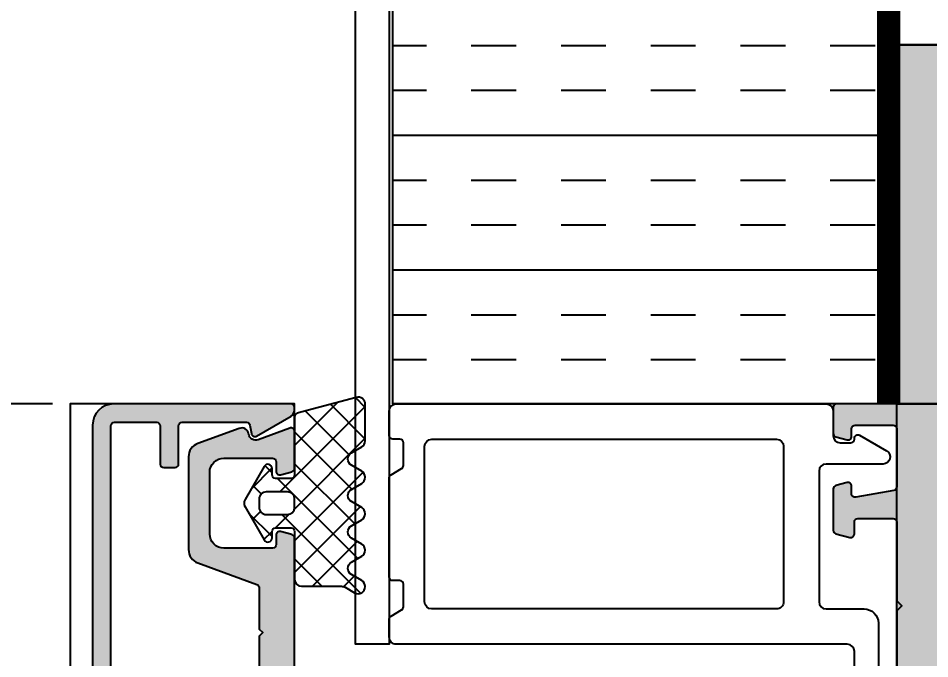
# Model space of a CAD drawing. Header units: millimetres. Extents: x -17234 to -8874, y -2869 to 1211.
# Drawn here: x -14493.3 to -14428.9, y -593.7 to -548.4 of the extents above; entities that cross this region are included whole.
import ezdxf

# ---------------------------------------------------------------- set-up
doc = ezdxf.new("R2010")
doc.units = ezdxf.units.MM
doc.linetypes.add('ACAD_ISO07W100', pattern=[3, 0, -3])
doc.linetypes.add('DASHED', pattern=[19.049999999999997, 12.7, -6.35])
doc.layers.get('Defpoints').update_dxf_attribs({"linetype": 'ACAD_ISO07W100', "true_color": 0x105689})
for name, color, linetype in [('Dim', 5, 'Continuous'), ('Gasket EPDM', 32, 'Continuous'), ('Gasket Silicone', 20, 'Continuous'), ('Insulation', 9, 'Continuous'), ('Profile', 1, 'Continuous'), ('Profile View', 9, 'Continuous'), ('PVC Spacer', 3, 'Continuous')]:
    doc.layers.add(name, color=color, linetype=linetype)
doc.styles.add('TXT', font='techb___.ttf')
doc.dimstyles.new('ISO-25$0', dxfattribs={"dimtxt": 2.5, "dimasz": 2.5, "dimexe": 1.25, "dimexo": 0.625, "dimtad": 1, "dimtxsty": 'TXT', "dimcen": 2.5, "dimclrd": 5, "dimclre": 5, "dimclrt": 2, "dimadec": 0, "dimazin": 0, "dimtfac": 1, "dimtmove": 0, "dimatfit": 3, "dimfxl": 1, "dimarcsym": 0})

# ---------------------------------------------------------------- blocks, each defined once
blk = doc.blocks.new('*D25')
at = {"layer": 'Defpoints', "color": 0, "transparency": 16777216}
for p in [(-14518.89196135778, -474.085684122311), (-14516.39196135778, -474.085684122311), (-14489.66805710147, -575.6856841223114)]:
    blk.add_point(p, dxfattribs=at)
at = {"layer": 'Dim', "color": 5, "lineweight": -2, "transparency": 16777216}
for p, q in [((-14517.64196135778, -474.085684122311), (-14513.89196135778, -474.085684122311)), ((-14516.39196135778, -570.6856841223114), (-14516.39196135778, -479.085684122311)), ((-14490.91805710147, -575.6856841223114), (-14518.89196135778, -575.6856841223114))]:
    blk.add_line(p, q, dxfattribs=at)
at = {"layer": 'Dim', "color": 5, "transparency": 16777216}
for points in [[(-14517.22529469112, -479.085684122311), (-14515.55862802445, -479.085684122311), (-14516.39196135778, -474.085684122311)], [(-14517.22529469112, -570.6856841223114), (-14515.55862802445, -570.6856841223114), (-14516.39196135778, -575.6856841223114)]]:
    blk.add_solid(points, dxfattribs=at)
at = {"layer": 'Dim', "color": 2, "transparency": 16777216, "char_height": 5, "attachment_point": 5, "rotation": 90, "style": 'TXT'}
for s, insert in [('101,6', (-14520.58055784901, -524.8856841223135)), ('[4"]', (-14511.64415434024, -524.8856841223135))]:
    blk.add_mtext(s, dxfattribs=dict(at, insert=insert))
blk = doc.blocks.new('EGG - 01')
at = {"layer": 'Gasket EPDM', "ltscale": 0.5}
h = blk.add_hatch(dxfattribs=at)
h.set_pattern_fill('ANSI37', color=5, scale=0.5, style=0)
h.set_pattern_definition([(45, (16931.76398021643, 552.2421061978254), (-1.122532015133644, 1.122532015133644), []), (135, (16931.76398021643, 552.2421061978254), (-1.122532015133644, -1.122532015133644), [])])
edge = h.paths.add_edge_path()
edge.add_arc((7.003679740504693, -0.746193317245968), 0.4999999999998441, 299.9999999999973, 420.0000000000027)
edge.add_line((7.253679740504595, -0.3131806153538719), (6.521628932947351, 0.1094691154501106))
edge.add_arc((6.77162893294786, 0.5424818173420363), 0.5000000000000001, 120.0000000000673, 239.9999999999327, ccw=False)
edge.add_line((6.521628932947351, 0.9754945192339619), (7.253679740504595, 1.398144250037944))
edge.add_arc((7.00367974050448, 1.831156951930097), 0.4999999999999998, 300.0000000000152, 419.9999999999848)
edge.add_line((7.253679740504595, 2.26416965382225), (6.521628932947351, 2.686819384626006))
edge.add_arc((6.77162893294786, 3.119832086517931), 0.5000000000000001, 120.0000000000673, 239.9999999999327, ccw=False)
edge.add_line((6.521628932947351, 3.552844788409857), (7.25367974051187, 3.975494519217818))
edge.add_arc((7.00367974051187, 4.408507221110038), 0.5000000000000002, 299.9999999999999, 359.9999999999793)
edge.add_line((7.50367974051187, 4.408507221109858), (7.50367974051187, 7.001122055274095))
edge.add_arc((7.003679740510961, 7.001122055273398), 0.5000000000009095, 7.989553359821821e-11, 105.0000000000745)
edge.add_line((6.874270217958838, 7.484084968418642), (2.688974979217164, 6.362638489112896))
edge.add_arc((2.753679740493602, 6.121157032540927), 0.249999999999921, 105.0000000001964, 180.0000000002782)
edge.add_line((2.503679740493681, 6.121157032539713), (2.503679740493681, 1.999999999999318))
edge.add_arc((2.253679740491407, 2.000000000000682), 0.2500000000022737, 269.99999999968736, 359.99999999968736, ccw=False)
edge.add_line((2.253679740490043, 1.749999999998408), (1.167927419020998, 1.749999999998408))
edge.add_arc((1.167927419020998, 1.999999999998408), 0.25, 180, 270, ccw=False)
edge.add_line((0.9179274190209981, 1.999999999998408), (0.9179274190209981, 2.449999999998681))
edge.add_arc((0.6179274190208797, 2.449999999998458), 0.3000000000001184, 4.257702533584149e-11, 149.9999999999438)
edge.add_line((0.3581197978855926, 2.599999999998772), (-0.9986533347109798, 0.2499999999984084))
edge.add_arc((-0.5656406328201353, -6.821210263296962e-13), 0.4999999999983546, 150.0000000000115, 209.9999999999885)
edge.add_line((-0.9986533347109798, -0.2499999999997726), (0.3581197978855926, -2.600000000001955))
edge.add_arc((0.6179274190208797, -2.450000000001642), 0.3000000000001184, 210.0000000000561, 359.9999999999574)
edge.add_line((0.9179274190209981, -2.450000000001864), (0.9179274190209981, -2.000000000001592))
edge.add_arc((1.167927419020998, -2.000000000001592), 0.25, 90, 180, ccw=False)
edge.add_line((1.167927419020998, -1.750000000001592), (2.253679740490043, -1.750000000001592))
edge.add_arc((2.253679740491748, -2.000000000003524), 0.2500000000019327, 3.3867308957269415e-10, 90.00000000039091, ccw=False)
edge.add_line((2.503679740493681, -2.000000000002046), (2.503679740493681, -5.37645785702091))
edge.add_arc((3.003679740493681, -5.37645785702091), 0.5, 180, 270)
edge.add_line((3.003679740493681, -5.87645785702091), (5.827380753220496, -5.87645785702091))
edge.add_arc((5.827380753220381, -6.37645785702091), 0.5, 59.99999999998482, 89.99999999998693, ccw=False)
edge.add_line((6.077380753220496, -5.943445155128757), (6.753679740504595, -6.333906557489399))
edge.add_arc((7.003679740504595, -5.900893855597587), 0.4999999999996472, 239.9999999999766, 419.9999999999766)
edge.add_line((7.253679740504595, -5.467881153705775), (6.521628932947351, -5.045231422901793))
edge.add_arc((6.77162893294786, -4.612218721009867), 0.5000000000000001, 120.0000000000673, 239.9999999999327, ccw=False)
edge.add_line((6.521628932947351, -4.179206019117942), (7.253679740504595, -3.756556288313959))
edge.add_arc((7.00367974050448, -3.323543586421806), 0.4999999999999998, 300.0000000000152, 419.9999999999848)
edge.add_line((7.253679740504595, -2.890530884529653), (6.521628932947351, -2.467881153725898))
edge.add_arc((6.77162893294786, -2.034868451833972), 0.5000000000000001, 120.0000000000673, 239.9999999999327, ccw=False)
edge.add_line((6.521628932947351, -1.601855749942047), (7.253679740504595, -1.179206019138064))
edge = h.paths.add_edge_path(flags=16)
edge.add_arc((0.4999999999998689, -0.3000018669307739), 0.4999999999998689, 179.999999999985, 270.000000000015)
edge.add_line((0.5, -0.8000018669306428), (2.009099999995669, -0.8000018669288238))
edge.add_arc((2.009099999995215, -0.3000018669283691), 0.5000000000004547, 270.0000000000521, 359.9999999997916)
edge.add_line((2.509099999995669, -0.300001866930188), (2.509099999995669, 0.300001866930188))
edge.add_arc((2.009099999996124, 0.3000018669292785), 0.4999999999995453, 1.042204158022913e-10, 90.00000000005213)
edge.add_line((2.009099999995669, 0.8000018669288238), (0.5, 0.8000018669306428))
edge.add_arc((0.4999999999998689, 0.3000018669307739), 0.4999999999998689, 89.99999999998498, 180.000000000015)
edge.add_line((0, 0.3000018669306428), (0, -0.3000018669306428))
for points in [[(7.253679740504595, -1.179206019138064, 0.5773502691896574), (7.253679740504595, -0.3131806153538719), (6.521628932947351, 0.1094691154501106, -0.5773502691888426), (6.521628932947351, 0.9754945192339619), (7.253679740504595, 1.398144250037944, 0.577350269189449), (7.253679740504595, 2.26416965382225), (6.521628932947351, 2.686819384626006, -0.5773502691888426), (6.521628932947351, 3.552844788409857), (7.25367974051187, 3.975494519217818, 0.2679491924310263), (7.50367974051187, 4.408507221109858), (7.50367974051187, 7.001122055274095, 0.4931454260312742), (6.874270217958838, 7.484084968418642), (2.688974979217164, 6.362638489112896, 0.3394542588637746), (2.503679740493681, 6.121157032539713), (2.503679740493681, 1.999999999999318, -0.414213562373095), (2.253679740490043, 1.749999999998408), (1.167927419020998, 1.749999999998408, -0.4142135623730951), (0.9179274190209981, 1.999999999998408), (0.9179274190209981, 2.449999999998681, 0.7673269879782757), (0.3581197978855926, 2.599999999998772), (-0.9986533347109798, 0.2499999999984084, 0.2679491924310153), (-0.9986533347109798, -0.2499999999997726), (0.3581197978855926, -2.600000000001955, 0.7673269879782757), (0.9179274190209981, -2.450000000001864), (0.9179274190209981, -2.000000000001592, -0.4142135623730951), (1.167927419020998, -1.750000000001592), (2.253679740490043, -1.750000000001592, -0.4142135623733614), (2.503679740493681, -2.000000000002046), (2.503679740493681, -5.37645785702091, 0.414213562373095), (3.003679740493681, -5.87645785702091), (5.827380753220496, -5.87645785702091, -0.1316524975874049), (6.077380753220496, -5.943445155128757), (6.753679740504595, -6.333906557489399, 1), (7.253679740504595, -5.467881153705775), (6.521628932947351, -5.045231422901793, -0.5773502691888426), (6.521628932947351, -4.179206019117942), (7.253679740504595, -3.756556288313959, 0.577350269189449), (7.253679740504595, -2.890530884529653), (6.521628932947351, -2.467881153725898, -0.5773502691888426), (6.521628932947351, -1.601855749942047)], [(0, -0.3000018669306428, 0.4142135623732486), (0.5, -0.8000018669306428), (2.009099999995669, -0.8000018669288238, 0.4142135623717632), (2.509099999995669, -0.300001866930188), (2.509099999995669, 0.300001866930188, 0.4142135623728287), (2.009099999995669, 0.8000018669288238), (0.5, 0.8000018669306428, 0.4142135623732486), (0, 0.3000018669306428)]]:
    blk.add_lwpolyline(points, format="xyb", close=True, dxfattribs=at)

msp = doc.modelspace()

# ---------------------------------------------------------------- hatches: boundary and pattern name
at = {"layer": 'Gasket Silicone', "ltscale": 0.5, "true_color": 0x939598}
h = msp.add_hatch(color=252, dxfattribs=at)
h.dxf.hatch_style = 1
h.paths.add_polyline_path([(-14435.69305710147, -688.0856841222856), (-14337.26805710147, -688.0856841222849), (-14337.26805710147, -550.2856841222913), (-14431.19305710147, -550.2856841222897), (-14431.19305710147, -594.7356841223091), (-14435.69305710147, -594.7356841223091)])
at = {"layer": 'Gasket Silicone', "ltscale": 0.5}
h = msp.add_hatch(color=1, dxfattribs=at)
h.dxf.hatch_style = 1
edge = h.paths.add_edge_path(flags=16)
edge.add_line((-14479.96805710145, -625.1856841223046), (-14479.96805710145, -626.485684122302))
edge.add_line((-14486.31805710145, -625.1856841223046), (-14486.31805710145, -626.485684122302))
edge = h.paths.add_edge_path()
edge.add_line((-14479.96805710145, -625.1856841222977), (-14479.96805710145, -626.485684122299))
edge.add_line((-14479.96805710145, -626.4856841222991), (-14474.04305710144, -626.485684122293))
edge.add_arc((-14474.04305710144, -626.2356841222943), 0.2499999999986642, 270, 360.0000000003062)
edge.add_line((-14473.79305710144, -626.2356841222929), (-14473.79305710144, -626.0503736196199))
edge.add_arc((-14474.29305710144, -626.0503736196224), 0.500000000003638, 0, 59.99999999972206)
edge.add_line((-14474.04305710144, -625.617360917727), (-14476.47359162309, -624.2140911573836))
edge.add_arc((-14476.59859162309, -624.4305975083319), 0.2500000000017435, 60.0000000002307, 169.9999999998189)
edge.add_line((-14476.84479356134, -624.387185463914), (-14476.94916338841, -624.9790961667126))
edge.add_arc((-14477.19536532666, -624.9356841222962), 0.2499999999997382, 270, 350.00000000007685, ccw=False)
edge.add_line((-14477.19536532666, -625.1856841222959), (-14479.96805710145, -625.1856841222977))
edge = h.paths.add_edge_path()
edge.add_line((-14486.31805710145, -626.4856841223054), (-14486.31805710145, -625.1856841223043))
edge.add_line((-14486.31805710145, -625.1856841223043), (-14486.53055710142, -625.1856841223046))
edge.add_arc((-14486.53055710142, -624.9356841223041), 0.2500000000006537, 180.0000000001498, 270, ccw=False)
edge.add_line((-14486.78055710142, -624.9356841223046), (-14486.78055710147, -577.2356841223038))
edge.add_arc((-14486.53055710146, -577.2356841223052), 0.250000000001819, 90.00000000069372, 180, ccw=False)
edge.add_line((-14486.53055710147, -576.9856841223034), (-14483.54305710145, -576.9856841223003))
edge.add_arc((-14483.54305710145, -577.2356841222991), 0.24999999999865, -3.09398728859378e-10, 90, ccw=False)
edge.add_line((-14483.29305710145, -577.2356841223002), (-14483.29305710145, -579.9356841223009))
edge.add_arc((-14483.04305710145, -579.9356841222998), 0.250000000001819, 180, 269.9999999993014)
edge.add_line((-14483.04305710145, -580.1856841223016), (-14482.24305710145, -580.1856841222992))
edge.add_arc((-14482.24305710145, -579.9356841223005), 0.2499999999986358, 270, 360.0000000003126)
edge.add_line((-14481.99305710145, -579.9356841222991), (-14481.99305710145, -577.2356841222984))
edge.add_arc((-14481.74305710145, -577.2356841222997), 0.250000000001819, 90.0000000006986, 180, ccw=False)
edge.add_line((-14481.74305710145, -576.9856841222979), (-14477.19536532671, -576.9856841222949))
edge.add_arc((-14477.19536532671, -577.2356841222968), 0.2500000000020037, 10.000000000020691, 89.99999999958311, ccw=False)
edge.add_line((-14476.94916338846, -577.1922720778796), (-14476.84479356138, -577.7841827806781))
edge.add_arc((-14476.59859162313, -577.7407707362627), 0.2499999999995914, 189.9999999997323, 300.000000000456)
edge.add_line((-14476.47359162313, -577.9572770872073), (-14474.04305710149, -576.5540073268578))
edge.add_arc((-14474.2930571015, -576.1209946249617), 0.5000000000070635, 300.0000000004954, 359.9999999996303)
edge.add_line((-14473.79305710149, -576.1209946249649), (-14473.79305710149, -575.9356841222918))
edge.add_arc((-14474.04305710149, -575.935684122293), 0.25, 0, 89.99999999976876)
edge.add_line((-14474.04305710149, -575.685684122293), (-14486.58055710147, -575.6856841223047))
edge.add_arc((-14486.58055710147, -577.1856841223057), 1.500000000001123, 90, 179.9999999999571)
edge.add_line((-14488.08055710147, -577.1856841223046), (-14488.08055710142, -624.9856841223057))
edge.add_arc((-14486.58055710142, -624.9856841223052), 1.5, 180, 270.0000000000467)
edge.add_line((-14486.58055710142, -626.4856841223052), (-14486.31805710145, -626.4856841223055))
h = msp.add_hatch(color=1, dxfattribs=at)
h.dxf.hatch_style = 1
edge = h.paths.add_edge_path()
edge.add_arc((-14435.4430571015, -584.6213285021693), 0.25, 180.0000000000082, 255.0011267703362)
edge.add_line((-14435.50775711382, -584.862811231169), (-14434.50775740218, -585.1307385301952))
edge.add_arc((-14434.44305755624, -584.8892557566173), 0.2499999999999919, 255.0011662470153, 359.9999694738776)
edge.add_line((-14434.19305755624, -584.8892558898126), (-14434.19305710147, -584.0356877229505))
edge.add_arc((-14433.94305710147, -584.0356878561454), 0.2500000000000355, 134.999999999856, 179.9999694740014, ccw=False)
edge.add_arc((-14433.94305710147, -584.0356878561465), 0.2500000000021323, 90.00000000041689, 134.9999999999632, ccw=False)
edge.add_line((-14433.94305710147, -583.7856878561452), (-14431.44305710146, -583.7856878561442))
edge.add_arc((-14431.44305710146, -584.0356878561442), 0.2499999999999574, -1.4011902749189176e-10, 90, ccw=False)
edge.add_line((-14431.19305710146, -584.0356878561449), (-14431.19305710147, -589.61957159689))
edge.add_line((-14431.19305710147, -589.61957159689), (-14430.83950371088, -589.9731249874817))
edge.add_line((-14430.83950371088, -589.9731249874817), (-14431.19305709448, -590.3266783710726))
edge.add_arc((-14430.94305710147, -590.3267375142598), 0.25, 179.9864453798502, 179.9999996825951)
edge.add_line((-14431.19305710147, -590.3267375128746), (-14431.19305710147, -595.8356841222799))
edge.add_arc((-14431.44305710147, -595.8356841222803), 0.25, -89.99999999916622, 5.860556484549306e-11, ccw=False)
edge.add_line((-14431.44305710147, -596.0856841222799), (-14433.94305710147, -596.0856841223112))
edge.add_arc((-14433.94305710147, -595.835684122311), 0.2500000000002487, 180.000000000057, 270.0000000008338, ccw=False)
edge.add_line((-14434.19305710147, -595.8356841223112), (-14434.19305710147, -594.9856841223025))
edge.add_arc((-14434.44305710147, -594.9856841223025), 0.25, 0, 90)
edge.add_line((-14434.44305710147, -594.7356841223025), (-14435.44305710147, -594.7356841223025))
edge.add_arc((-14435.44305710147, -594.9856841223025), 0.25, 90, 180)
edge.add_line((-14435.69305710147, -594.9856841223025), (-14435.69305710147, -596.2241948222107))
edge.add_arc((-14435.94305710147, -596.2241948222108), 0.25, 299.9999999999997, 359.99999999997885, ccw=False)
edge.add_line((-14435.81805710147, -596.4407011731569), (-14436.90721722169, -597.0695280617564))
edge.add_arc((-14437.03221722169, -596.85302171081), 0.2500000000001559, 270, 299.99999999997937, ccw=False)
edge.add_line((-14437.03221722169, -597.1030217108103), (-14437.92000796025, -597.1030217108103))
edge.add_arc((-14437.92000796025, -596.8530217108103), 0.25, 180, 270, ccw=False)
edge.add_line((-14438.17000796025, -596.8530217108103), (-14438.17000796025, -596.7356841221437))
edge.add_arc((-14438.42000796025, -596.7356841221435), 0.25, 0, 90)
edge.add_line((-14438.42000796025, -596.4856841221435), (-14444.54305710146, -596.4856841221435))
edge.add_arc((-14444.54305710146, -596.7356841221435), 0.2499999999998224, 90, 120.0000000000307)
edge.add_line((-14444.66805710146, -596.5191777711975), (-14445.62129176667, -597.0695280617563))
edge.add_arc((-14445.74629176667, -596.8530217108103), 0.2500000000000205, 270, 299.99999999999727, ccw=False)
edge.add_line((-14445.74629176667, -597.1030217108103), (-14446.63408250523, -597.1030217108103))
edge.add_arc((-14446.63408250523, -596.8530217108103), 0.25, 180, 270, ccw=False)
edge.add_line((-14446.88408250523, -596.8530217108103), (-14446.88408250523, -596.7530217108097))
edge.add_arc((-14447.13408250523, -596.7530217108097), 0.25, 0, 90)
edge.add_line((-14447.13408250523, -596.5030217108097), (-14448.06100629413, -596.5030217108097))
edge.add_arc((-14448.06100629413, -596.7530217108094), 0.2499999999996874, 90, 120.0000000000722)
edge.add_line((-14448.18600629413, -596.5365153598639), (-14449.91805710147, -597.5365153597336))
edge.add_arc((-14449.79305710147, -597.7530217106796), 0.2500000000000082, 119.9999999999989, 179.9999999995603)
edge.add_line((-14450.04305710147, -597.7530217106778), (-14450.04305710147, -600.732130731686))
edge.add_line((-14450.04305710147, -600.7321307316859), (-14449.68950371088, -601.0856841222809))
edge.add_line((-14449.68950371088, -601.085684122281), (-14450.04305710148, -601.4392375128716))
edge.add_line((-14450.04305710148, -601.4392375128716), (-14450.04305710147, -604.4183465338779))
edge.add_arc((-14449.79305710147, -604.4183465338765), 0.25, 180.0000000003322, 239.9999999999994)
edge.add_line((-14449.91805710147, -604.6348528848225), (-14448.18600732184, -605.6348528542252))
edge.add_arc((-14448.06100726907, -605.4183465337464), 0.2500000000007542, 239.9999860344914, 269.9999999995831)
edge.add_line((-14448.06100726907, -605.6683465337464), (-14447.13074727754, -605.6683465337463))
edge.add_arc((-14447.13074727754, -605.4183465337462), 0.25, 270, 360)
edge.add_line((-14446.88074727754, -605.4183465337462), (-14446.88074727754, -605.3183465337462))
edge.add_arc((-14446.63074727754, -605.3183465337463), 0.25, 90, 180, ccw=False)
edge.add_line((-14446.63074727754, -605.0683465337463), (-14445.74629176644, -605.0683465337463))
edge.add_arc((-14445.74629176644, -605.3183465337463), 0.25, 59.99999999998971, 90, ccw=False)
edge.add_line((-14445.62129176644, -605.1018401828003), (-14444.66805710146, -605.6521904732281))
edge.add_arc((-14444.54305710146, -605.4356841222823), 0.2499999999997375, 239.9999999999652, 270)
edge.add_line((-14444.54305710146, -605.685684122282), (-14438.42000796025, -605.6856841222822))
edge.add_arc((-14438.42000796025, -605.435684122282), 0.25, 270, 360)
edge.add_line((-14438.17000796025, -605.435684122282), (-14438.17000796025, -605.3183465337457))
edge.add_arc((-14437.92000796025, -605.3183465337459), 0.25, 90, 180, ccw=False)
edge.add_line((-14437.92000796025, -605.0683465337459), (-14437.03221722169, -605.0683465337459))
edge.add_arc((-14437.03221722169, -605.3183465337461), 0.2500000000001563, 60.00000000002058, 90, ccw=False)
edge.add_line((-14436.90721722169, -605.1018401827996), (-14435.81805710147, -605.7306670713991))
edge.add_arc((-14435.94305710147, -605.9471734223453), 0.2499999999999959, -6.480149750132114e-12, 59.99999999999949, ccw=False)
edge.add_line((-14435.69305710147, -605.9471734223453), (-14435.69305710147, -607.1856841222784))
edge.add_arc((-14435.44305710147, -607.1856841222784), 0.25, 180, 270)
edge.add_line((-14435.44305710147, -607.4356841222784), (-14434.44305710147, -607.4356841222784))
edge.add_arc((-14434.44305710147, -607.1856841222784), 0.25, 270, 360)
edge.add_line((-14434.19305710147, -607.1856841222784), (-14434.19305710147, -606.3356841222512))
edge.add_arc((-14433.94305710147, -606.3356841222515), 0.25, 89.99999999916622, 179.9999999999642, ccw=False)
edge.add_line((-14433.94305710147, -606.0856841222512), (-14431.44305710146, -606.0856841222845))
edge.add_arc((-14431.44305710147, -606.3356841222844), 0.2499999999998721, -3.183231456205249e-12, 89.99999999916622, ccw=False)
edge.add_line((-14431.19305710147, -606.3356841222844), (-14431.19305710146, -611.8446307316938))
edge.add_arc((-14430.94305714389, -611.844660345193), 0.2499999593223531, 179.9932130848306, 180.0067657660881)
edge.add_line((-14431.19305710147, -611.8446898664117), (-14430.83950371088, -612.1982432570035))
edge.add_line((-14430.83950371088, -612.1982432570035), (-14431.19305710146, -612.5517966475792))
edge.add_line((-14431.19305710146, -612.5517966475791), (-14431.19305710146, -618.1356803884238))
edge.add_arc((-14431.44305710146, -618.1356803884239), 0.25, 270, 359.999999999987, ccw=False)
edge.add_line((-14431.44305710146, -618.3856803884237), (-14433.94305710147, -618.3856803884228))
edge.add_arc((-14433.94305710147, -618.1356803884228), 0.2500000000000426, 180.0000000000098, 270, ccw=False)
edge.add_line((-14434.19305710147, -618.1356803884228), (-14434.19305781457, -617.1820910248567))
edge.add_arc((-14434.44305781457, -617.182091211808), 0.2499999999982509, 4.284607468207273e-05, 104.9999748325816)
edge.add_line((-14434.50776246977, -616.9406097268136), (-14435.50776175667, -617.2085582573733))
edge.add_arc((-14435.44305710147, -617.4500397423683), 0.2500000000003625, 104.9999748321553, 142.5000000002588)
edge.add_arc((-14435.44305710147, -617.4500397423651), 0.2499999999962835, 142.5000000003274, 180.0000000011367)
edge.add_line((-14435.69305710147, -617.4500397423699), (-14435.69305710147, -620.4713210344785))
edge.add_arc((-14435.44305710147, -620.4713210344778), 0.25, 180.0000000001563, 255.0000000002339)
edge.add_line((-14435.50776186275, -620.7128024910505), (-14434.70776186275, -620.9271618449955))
edge.add_arc((-14434.64305710147, -620.6856803884227), 0.2500000000006749, 254.9999999998311, 359.9999999999479)
edge.add_line((-14434.39305710147, -620.685680388423), (-14434.39305710147, -620.1356803884239))
edge.add_arc((-14434.14305710147, -620.1356803884241), 0.250000000001819, 80.00000000035868, 179.9999999999804, ccw=False)
edge.add_line((-14434.09964505705, -619.8894784501708), (-14431.39964505706, -620.3655612980829))
edge.add_arc((-14431.44305710147, -620.611763236336), 0.2499999999999447, -3.183231456205249e-12, 79.99999999993969, ccw=False)
edge.add_line((-14431.19305710147, -620.611763236336), (-14431.19305710147, -624.7356841222861))
edge.add_arc((-14431.44305710147, -624.7356841222863), 0.25, -90, 5.5422333389287814e-11, ccw=False)
edge.add_line((-14431.44305710147, -624.9856841222861), (-14434.14305710147, -624.9856841222836))
edge.add_arc((-14434.14305710147, -624.7356841222836), 0.2500000000000853, 180.0000000004104, 270, ccw=False)
edge.add_line((-14434.39305710147, -624.7356841222854), (-14434.39305710147, -624.1856841222826))
edge.add_arc((-14434.64305710147, -624.1856841222843), 0.25, 4.103678872211488e-10, 105.0000000001907)
edge.add_line((-14434.70776186275, -623.944202665712), (-14435.50776186275, -624.1585620196588))
edge.add_arc((-14435.44305710147, -624.4000434762308), 0.24999999999992, 105.0000000002152, 180.0000000000749)
edge.add_line((-14435.69305710147, -624.4000434762311), (-14435.69305710147, -626.2356841222837))
edge.add_arc((-14435.44305710147, -626.2356841222836), 0.25, 180, 270)
edge.add_line((-14435.44305710147, -626.4856841222836), (-14337.51805710147, -626.4856841222836))
edge.add_arc((-14337.51805710147, -626.2356841222836), 0.25, 270, 360)
edge.add_line((-14337.26805710147, -626.2356841222836), (-14337.26805710147, -575.9356841222843))
edge.add_arc((-14337.51805710147, -575.9356841222843), 0.25, 0, 90)
edge.add_line((-14337.51805710147, -575.6856841222843), (-14435.44305710147, -575.6856841222843))
edge.add_arc((-14435.44305710147, -575.9356841222843), 0.25, 90, 180)
edge.add_line((-14435.69305710147, -575.9356841222843), (-14435.69305710147, -577.7713247683378))
edge.add_arc((-14435.44305710147, -577.7713247683384), 0.25, 179.9999999998763, 254.9999999997789)
edge.add_line((-14435.50776186275, -578.0128062249103), (-14434.70776186275, -578.2271655788561))
edge.add_arc((-14434.64305710147, -577.9856841222836), 0.250000000000517, 254.9999999998215, 359.9999999995684)
edge.add_line((-14434.39305710147, -577.9856841222854), (-14434.39305710147, -577.4356841222827))
edge.add_arc((-14434.14305710147, -577.4356841222846), 0.25, 90, 179.999999999575, ccw=False)
edge.add_line((-14434.14305710147, -577.1856841222843), (-14431.44305710147, -577.1856841222806))
edge.add_arc((-14431.44305710147, -577.4356841222805), 0.2499999999998224, -4.069988790433854e-11, 90, ccw=False)
edge.add_line((-14431.19305710147, -577.4356841222807), (-14431.19305710147, -581.5596050082318))
edge.add_arc((-14431.44305710147, -581.559605008232), 0.249999999998181, -80.00000000034908, 3.581135388230905e-11, ccw=False)
edge.add_line((-14431.39964505706, -581.8058069464848), (-14434.09964505705, -582.2818897943972))
edge.add_arc((-14434.14305710147, -582.035687856144), 0.2499999999998458, 180.0000000000212, 279.999999999641, ccw=False)
edge.add_line((-14434.39305710147, -582.035687856144), (-14434.39305710147, -581.485687856145))
edge.add_arc((-14434.64305710147, -581.4856878561452), 0.25, 4.233954391964233e-11, 105.0000000001781)
edge.add_line((-14434.70776186275, -581.2442063995727), (-14435.50776186275, -581.4585657535185))
edge.add_arc((-14435.44305710147, -581.7000472100904), 0.2499999999997896, 105.0000000002232, 180.0000000001058)
edge.add_line((-14435.69305710147, -581.7000472100908), (-14435.69305710147, -584.6213285021983))
edge.add_arc((-14435.44305710148, -584.6213285022002), 0.2499999999872671, 179.9999999995375, 255.001166247097)
edge.add_line((-14435.50775694742, -584.862811275766), (-14435.6930571015, -584.6213285021693))
edge = h.paths.add_edge_path(flags=16)
edge.add_arc((-14433.19642322729, -601.0856841222778), 2.003366125820286, 270.6626206666342, 449.4858379302361)
edge.add_line((-14433.17844561955, -599.0823986609157), (-14444.78055710147, -599.0856841221378))
edge.add_arc((-14444.78055710147, -599.5856841221378), 0.4999999999999716, 90, 180.0000000000033)
edge.add_line((-14445.28055710147, -599.5856841221378), (-14445.28055710147, -601.0856841222746))
edge.add_line((-14445.28055710147, -601.0856841222746), (-14445.28055710147, -602.5856841222746))
edge.add_arc((-14444.78055710147, -602.5856841222749), 0.5, 179.9999999999968, 270)
edge.add_line((-14444.78055710147, -603.0856841222746), (-14433.17325499014, -603.0889162772892))
edge = h.paths.add_edge_path(flags=16)
edge.add_arc((-14426.94305710147, -623.7356841222836), 0.25, 180, 270)
edge.add_line((-14426.94305710147, -623.9856841222836), (-14341.51805710147, -623.9856841222836))
edge.add_arc((-14341.51805710147, -623.7356841222836), 0.25, 270, 360)
edge.add_line((-14341.26805710147, -623.7356841222836), (-14341.26805710147, -578.4356841222816))
edge.add_arc((-14341.51805710147, -578.4356841222816), 0.25, 0, 90)
edge.add_line((-14341.51805710147, -578.1856841222816), (-14426.94305710147, -578.1856841222816))
edge.add_arc((-14426.94305710147, -578.4356841222816), 0.25, 90, 180)
edge.add_line((-14427.19305710147, -578.4356841222816), (-14427.19305710147, -623.7356841222836))
h = msp.add_hatch(color=1, dxfattribs=at)
h.dxf.hatch_style = 1
edge = h.paths.add_edge_path(flags=17)
edge.add_line((-14473.79305710147, -613.4843070521717), (-14476.29305710145, -613.4843070521717))
edge.add_line((-14473.79305710149, -607.1343070521709), (-14476.39491097215, -607.1343070521723))
edge = h.paths.add_edge_path()
edge.add_line((-14476.29305710147, -613.4843070521717), (-14473.79305710149, -613.4843070521717))
edge.add_line((-14473.79305710149, -613.4843070521717), (-14473.7930571015, -616.9997471922659))
edge.add_arc((-14474.0430571015, -616.9997471922647), 0.250000000001819, 285.000000000831, 360, ccw=False)
edge.add_line((-14473.97835234023, -617.2412286488382), (-14474.7782544312, -617.4559094314126))
edge.add_arc((-14474.84305710145, -617.2144542307444), 0.2500000000025687, 180.0000000007149, 285.02323191197365, ccw=False)
edge.add_line((-14475.09305710146, -617.2144542307476), (-14475.09305710145, -616.5356463606956))
edge.add_arc((-14475.34305710145, -616.5356463606952), 0.25, 360, 450.000000000513)
edge.add_line((-14475.34305710146, -616.2856463606952), (-14478.79305710147, -616.285646360692))
edge.add_arc((-14478.79305710147, -617.2856463606956), 1.000000000003666, 90.00000000010422, 179.9999999997899)
edge.add_line((-14479.79305710147, -617.285646360692), (-14479.79305710148, -621.6432621007978))
edge.add_arc((-14478.79305710148, -621.6432621008012), 0.999999999996362, 180, 270.0000000002927)
edge.add_line((-14478.79305710148, -622.6432621007975), (-14475.34305710146, -622.6432621008015))
edge.add_arc((-14475.34305710146, -622.3932621008028), 0.2499999999986358, 270, 360.0000000003127)
edge.add_line((-14475.09305710146, -622.3932621008014), (-14475.09305710146, -621.7144542307476))
edge.add_arc((-14474.84305710146, -621.7144542307472), 0.25, 74.97676808727249, 180, ccw=False)
edge.add_line((-14474.77825443121, -621.4729990300823), (-14473.97835234023, -621.6876798126602))
edge.add_arc((-14474.04305710151, -621.9291612692298), 0.2499999999975933, -7.311200533877127e-10, 74.99999999964189, ccw=False)
edge.add_line((-14473.79305710151, -621.929161269233), (-14473.79305710147, -624.5376345099946))
edge.add_arc((-14474.04305710147, -624.5376345099985), 0.250000000001819, 249.99999999923682, 360, ccw=False)
edge.add_line((-14474.12856213731, -624.7725576651969), (-14476.37411893234, -623.9552418324427))
edge.add_arc((-14476.545129004, -624.4250881428359), 0.4999999999996144, 70.00000000021609, 169.9999999996632)
edge.add_line((-14477.03753288051, -624.3382640539996), (-14477.04347021255, -624.3719363372481))
edge.add_arc((-14477.53587408906, -624.2851122484146), 0.500000000001401, 250.00000000027381, 350.0000000000265, ccw=False)
edge.add_line((-14477.70688416072, -624.7549585588097), (-14480.6350772448, -623.6891834360146))
edge.add_arc((-14480.29305710148, -622.7494908152275), 1.000000000001803, 180.0000000000448, 249.99999999993702, ccw=False)
edge.add_line((-14481.29305710148, -622.7494908152282), (-14481.29305710147, -616.1794176462561))
edge.add_arc((-14480.29305710147, -616.1794176462549), 1.000000000001819, 109.99999999990101, 180, ccw=False)
edge.add_line((-14480.6350772448, -615.2397250254671), (-14476.45755206564, -613.7192302073678))
edge.add_arc((-14476.54305710148, -613.4843070521683), 0.2500000000042136, 290.0000000005255, 359.9999999991988)
edge = h.paths.add_edge_path()
edge.add_line((-14473.79305710148, -607.1343070521709), (-14476.39491097215, -607.1343070521724))
edge.add_arc((-14476.54305710146, -607.3356841222915), 0.25, 53.65937130754921, 90.00000000050319)
edge.add_line((-14476.54305710147, -607.0856841222915), (-14476.74305710146, -607.0856841222926))
edge.add_arc((-14476.74305710146, -606.835684122291), 0.2500000000016698, 180.0000000003045, 270, ccw=False)
edge.add_line((-14476.99305710146, -606.8356841222924), (-14476.99305710145, -601.3356841222729))
edge.add_line((-14476.99305710145, -601.3356841222728), (-14476.74305710144, -601.0856841222916))
edge.add_line((-14476.74305710144, -601.0856841222917), (-14476.99305710145, -600.8356841222748))
edge.add_line((-14476.99305710145, -600.8356841222746), (-14476.99305710145, -595.3356841222909))
edge.add_arc((-14476.74305710145, -595.3356841222901), 0.25, 89.99999999941377, 180, ccw=False)
edge.add_line((-14476.74305710145, -595.0856841222901), (-14476.54305710145, -595.085684122292))
edge.add_arc((-14476.54305710145, -594.8356841222917), 0.2500000000004547, 270, 359.9999999998176)
edge.add_line((-14476.29305710145, -594.8356841222926), (-14476.29305710144, -592.1120611923542))
edge.add_line((-14476.29305710144, -592.1120611923541), (-14476.04305710145, -591.8620611923595))
edge.add_line((-14476.04305710145, -591.8620611923595), (-14476.29305710144, -591.6120611923577))
edge.add_line((-14476.29305710144, -591.6120611923577), (-14476.29305710144, -588.6870611923775))
edge.add_arc((-14476.54305710144, -588.6870611923748), 0.249999999996362, 360, 430.0000000012371)
edge.add_line((-14476.45755206561, -588.4521380371809), (-14480.63507724477, -586.9316432190706))
edge.add_arc((-14480.29305710145, -585.9919505982878), 0.9999999999964991, 179.9999999997972, 250.00000000004832, ccw=False)
edge.add_line((-14481.29305710144, -585.9919505982841), (-14481.29305710144, -579.4218774293138))
edge.add_arc((-14480.29305710143, -579.4218774293145), 1.000000000003638, 110.0000000001622, 180, ccw=False)
edge.add_line((-14480.63507724476, -578.482184808526), (-14477.70688416067, -577.4164096857411))
edge.add_arc((-14477.53587408901, -577.8862559961331), 0.4999999999991015, 10.00000000002251, 110.00000000002709, ccw=False)
edge.add_line((-14477.04347021251, -577.7994319072995), (-14477.03753288047, -577.8331041905483))
edge.add_arc((-14476.54512900396, -577.7462801017109), 0.5000000000002709, 190.0000000004395, 289.9999999999541)
edge.add_line((-14476.3741189323, -578.2161264121044), (-14474.12856213726, -577.3988105793603))
edge.add_arc((-14474.04305710143, -577.633733734554), 0.2499999999973473, -1.4038050721865147e-09, 110.00000000021089, ccw=False)
edge.add_line((-14473.79305710143, -577.6337337345601), (-14473.79305710147, -580.2422069753218))
edge.add_arc((-14474.04305710147, -580.242206975322), 0.25, 284.9999999997297, 360, ccw=False)
edge.add_line((-14473.97835234019, -580.4836884318945), (-14474.77825443117, -580.6983692144684))
edge.add_arc((-14474.84305710142, -580.4569140138065), 0.2499999999975756, 179.9999999997232, 285.02323191314406, ccw=False)
edge.add_line((-14475.09305710142, -580.4569140138053), (-14475.09305710142, -579.7781061437515))
edge.add_arc((-14475.34305710142, -579.7781061437524), 0.25, 360, 449.9999999997981)
edge.add_line((-14475.34305710142, -579.5281061437524), (-14478.79305710144, -579.5281061437479))
edge.add_arc((-14478.79305710144, -580.5281061437456), 0.9999999999977973, 89.99999999979156, 180.0000000001262)
edge.add_line((-14479.79305710144, -580.5281061437479), (-14479.79305710144, -584.8857218838536))
edge.add_arc((-14478.79305710144, -584.8857218838539), 1, 180, 270.0000000000155)
edge.add_line((-14478.79305710144, -585.8857218838539), (-14475.34305710143, -585.8857218838573))
edge.add_arc((-14475.34305710143, -585.6357218838587), 0.2499999999986642, 270, 360.0000000003062)
edge.add_line((-14475.09305710143, -585.6357218838573), (-14475.09305710143, -584.9569140138035))
edge.add_arc((-14474.84305710143, -584.956914013803), 0.25, 74.97676808727329, 180, ccw=False)
edge.add_line((-14474.77825443117, -584.7154588131382), (-14473.97835234019, -584.930139595718))
edge.add_arc((-14474.04305710146, -585.1716210523127), 0.2500000000186282, 5.458616669784533e-09, 75.00000000395482, ccw=False)
edge.add_line((-14473.79305710144, -585.1716210522889), (-14473.79305710148, -607.1343070521708))
at = {"layer": 'Insulation', "ltscale": 0.5}
h = msp.add_hatch(dxfattribs=at)
h.set_pattern_fill('INSUL', color=9)
h.set_pattern_definition([(0, (378.6500000000106, -375.7061688976198), (0, 9.525), []), (0, (378.6500000000106, -372.5311688976198), (0, 9.525), [3.175, -3.175]), (0, (378.6500000000106, -369.3561688976198), (0, 9.525), [3.175, -3.175])])
h.paths.add_polyline_path([(-14466.84305710147, -475.1739679890167), (-14432.54305710147, -475.1739679890167), (-14432.54305710147, -575.6856841222907), (-14466.84305710147, -575.6856841222907)])

# ---------------------------------------------------------------- linework, layer by layer
at = {"layer": 'Gasket Silicone', "linetype": 'DASHED', "ltscale": 0.5, "const_width": 1.5}
msp.add_lwpolyline([(-14431.69305710147, -575.6856841222907), (-14431.69305710147, -477.6739679890167, 0.414213562373095), (-14434.19305710147, -475.1739679890167), (-14483.94630685812, -475.1739679890165)], format="xyb", dxfattribs=at)
at = {"layer": 'Insulation', "color": 9, "ltscale": 0.5}
msp.add_lwpolyline([(-14466.84305710147, -475.1739679890167), (-14432.54305710147, -475.1739679890167), (-14432.54305710147, -575.6856841222907), (-14466.84305710147, -575.6856841222907)], close=True, dxfattribs=at)
at = {"layer": 'Profile', "ltscale": 0.5}
msp.add_lwpolyline([(-14489.54930710147, -484.7356841223088), (-14469.97430710147, -484.7356841223088, -0.414213562373095), (-14467.09305710147, -487.6169341223087), (-14467.09305710147, -592.6856841222907), (-14469.47430710147, -592.6856841222907), (-14469.47430710147, -487.6169341223087, 0.414213562373095), (-14469.97430710147, -487.1169341223087), (-14489.54930710147, -487.1169341223087)], format="xyb", close=True, dxfattribs=at)
msp.add_lwpolyline([(-14431.19305710147, -550.2856840720094), (-14431.19305710147, -575.6856840720095), (-14405.79305710147, -575.6856840720095), (-14405.79305710147, -572.5106840720096), (-14428.01805710147, -572.5106840720096), (-14428.01805710147, -550.2856840720096)], close=True, dxfattribs=at)
at = {"layer": 'Profile', "color": 9, "ltscale": 0.5}
for points in [[(-14486.78055710142, -624.9356841223112), (-14486.78055710146, -577.2356841223104, -0.414213562373095), (-14486.53055710146, -576.9856841223104), (-14483.54305710145, -576.9856841223068, -0.4142135623725623), (-14483.29305710145, -577.2356841223068), (-14483.29305710145, -579.9356841223075, 0.4142135623727311), (-14483.04305710145, -580.1856841223075), (-14482.24305710145, -580.1856841223057, 0.4142135623735274), (-14481.99305710145, -579.9356841223057), (-14481.99305710145, -577.235684122305, -0.4142135623728287), (-14481.74305710145, -576.985684122305), (-14477.19536532671, -576.9856841223013, -0.3639702342668195), (-14476.94916338845, -577.1922720778862), (-14476.84479356138, -577.7841827806847, 0.5205670505520921), (-14476.47359162313, -577.9572770872132), (-14474.04305710149, -576.5540073268644, 0.2679491924310983), (-14473.79305710149, -576.1209946249714), (-14473.79305710149, -575.9356841222984, 0.4142135623730951), (-14474.04305710149, -575.6856841222984), (-14486.58055710146, -575.6856841223112, 0.414213562373095), (-14488.08055710146, -577.1856841223112), (-14488.08055710142, -624.9856841223123, 0.414213562373095)], [(-14337.51805710147, -575.6856841222907), (-14435.44305710147, -575.6856841222907, 0.414213562373095), (-14435.69305710147, -575.9356841222907), (-14435.69305710147, -577.7713247683441, 0.3394542588631654), (-14435.50776186275, -578.0128062249166), (-14434.70776186275, -578.2271655788625, 0.49314542602943), (-14434.39305710147, -577.9856841222918), (-14434.39305710147, -577.4356841222891, -0.4142135623707479), (-14434.14305710147, -577.1856841222907), (-14431.44305710147, -577.1856841222871, -0.414213562373505), (-14431.19305710147, -577.4356841222871), (-14431.19305710147, -581.5596050082381, -0.3639702342661958), (-14431.39964505706, -581.8058069464912), (-14434.09964505705, -582.2818897944035, -0.4663076581550029), (-14434.39305710147, -582.0356878561506), (-14434.39305710147, -581.4856878561513, 0.4931454260315387), (-14434.70776186275, -581.2442063995791), (-14435.50776186275, -581.4585657535249, 0.3394542588631178), (-14435.69305710147, -581.7000472100972), (-14435.69305710147, -584.6213285022045, 0.3394599339566514), (-14435.50775694742, -584.8628112757724)], [(-14473.79305710144, -616.9997471922875), (-14473.7930571015, -585.1716210523105, 0.3394542588631598), (-14473.97835234022, -584.9301395957377), (-14474.7782544312, -584.7154588131639, 0.493271452683928), (-14475.09305710145, -584.9569140138287), (-14475.09305710145, -585.6357218838807, -0.4142135623717632), (-14475.34305710145, -585.8857218838807), (-14478.79305710147, -585.8857218838843, -0.4142135623730339), (-14479.79305710147, -584.8857218838843), (-14479.79305710147, -580.5281061437786, -0.4142135623731567), (-14478.79305710148, -579.5281061437786), (-14475.34305710146, -579.528106143775, -0.4142135623746934), (-14475.09305710146, -579.778106143775), (-14475.09305710146, -580.4569140138287, 0.493271452683928), (-14474.77825443121, -580.6983692144936), (-14473.97835234023, -580.4836884319161, 0.3394542588631598), (-14473.79305710151, -580.2422069753434), (-14473.79305710147, -577.6337337345817, 0.520567050556975), (-14474.1285621373, -577.3988105793801), (-14476.37411893234, -578.2161264121337, -0.4663076581537317), (-14477.03753288051, -577.8331041905772), (-14477.04347021255, -577.7994319073282, 0.466307658154346), (-14477.70688416072, -577.416409685768), (-14480.6350772448, -578.4821848085617, 0.3152987888792255), (-14481.29305710148, -579.4218774293481), (-14481.29305710147, -585.9919505983203, 0.3152987888791589), (-14480.63507724479, -586.9316432191085), (-14476.45755206564, -588.4521380372084, -0.3152987888789138), (-14476.29305710147, -588.6870611924046), (-14476.29305710147, -591.6120611924048), (-14476.04305710147, -591.8620611924048), (-14476.29305710147, -592.1120611924084), (-14476.29305710146, -594.8356841222844, -0.4142135623753741)], [(-14435.6930571015, -584.6213285021756, 0.3394597418556333), (-14435.50775711382, -584.8628112311753), (-14434.50775740218, -585.1307385302016, 0.4931389342117768), (-14434.19305755624, -584.8892558898192), (-14434.19305710147, -584.0356877229569, -0.1989122289155433), (-14434.11983379677, -583.8589111608546, -0.1989123673779796), (-14433.94305710147, -583.7856878561515), (-14431.44305710146, -583.7856878561506, -0.4142135623738575), (-14431.19305710146, -584.0356878561513), (-14431.19305710147, -589.6195715968963), (-14430.83950371088, -589.9731249874881), (-14431.19305709448, -590.326678371079, 5.914180274647949e-05), (-14431.19305710147, -590.3267375128812), (-14431.19305710147, -595.8356841222862, -0.414213562369425)]]:
    msp.add_lwpolyline(points, format="xyb", dxfattribs=at)
at = {"layer": 'Profile View', "ltscale": 0.5}
for points in [[(-14435.69305710147, -594.7356841223091), (-14431.19305710147, -594.7356841223091), (-14431.19305710147, -550.2856841222897), (-14337.26805710147, -550.2856841222913), (-14337.26805710147, -688.0856841222849)], [(-14473.79305710147, -577.6337337345817), (-14473.79305710149, -575.6856841223116), (-14489.66805710147, -575.6856841223114), (-14489.66805710147, -688.0856841222858)]]:
    msp.add_lwpolyline(points, dxfattribs=at)
at = {"layer": 'PVC Spacer', "ltscale": 0.5}
for points in [[(-14434.19305710147, -595.1856841222934), (-14434.19305710147, -593.1856841222911, 0.4142135623730951), (-14434.69305710147, -592.6856841222911), (-14466.59305710147, -592.6856841222907, -0.4142135623731529), (-14467.09305710147, -592.1856841222902), (-14467.09305710147, -590.9073719587777, -0.2679491924310263), (-14466.96805710147, -590.6908656078317), (-14466.21805710147, -590.2578529059397, 0.2679491924311536), (-14466.09305710147, -590.0413465549937), (-14466.09305710147, -588.4356841222907, 0.414213562373095), (-14466.34305710147, -588.1856841222907), (-14466.84305710147, -588.1856841222907, -0.4142135623730951), (-14467.09305710147, -587.9356841222907), (-14467.09305710147, -580.9073719587732, -0.26794919243127), (-14466.96805710147, -580.6908656078267), (-14466.21805710147, -580.2578529059356, 0.2679491924311212), (-14466.09305710147, -580.0413465549896), (-14466.09305710147, -578.4356841222871, 0.414213562373095), (-14466.34305710147, -578.1856841222871), (-14466.84305710147, -578.1856841222871, -0.4142135623730951), (-14467.09305710147, -577.9356841222871), (-14467.09305710147, -576.1856841222907, -0.4142135623730951), (-14466.59305710147, -575.6856841222907), (-14436.19305710147, -575.6856841222907, -0.414213562373095), (-14435.69305710147, -576.1856841222907), (-14435.69305710147, -577.9356841222907, 0.4142135623730951), (-14435.19305710147, -578.4356841222907), (-14434.44305710147, -578.4356841222907, 0.4142135623730951), (-14434.19305710147, -578.1856841222907), (-14434.19305710147, -578.1186968241832, -0.5773502691895057), (-14433.81805710147, -577.9021904732372), (-14431.91196818823, -579.0026714203982, -0.7673269879789408), (-14432.16196818823, -579.9356841222907), (-14436.19305710147, -579.9356841222907)], [(-14439.69305710148, -578.1856841222907, -0.414213562372296), (-14439.19305710148, -578.6856841222902), (-14439.19305710147, -589.6856841222907, -0.4142135623733614), (-14439.69305710147, -590.1856841222911), (-14464.09305710147, -590.1856841222907, -0.4142135623730924), (-14464.59305710147, -589.6856841222907), (-14464.59305710147, -578.6856841222907, -0.414213562373095), (-14464.09305710147, -578.1856841222907), (-14439.69305710148, -578.1856841222907)], [(-14436.19305710147, -579.9356841222907, 0.4142135623728287), (-14436.69305710147, -580.4356841222911), (-14436.69305710145, -589.685684122283, 0.414213562372296), (-14436.19305710145, -590.1856841222825), (-14433.49528584939, -590.1856841222816, -0.4142135623732282), (-14432.49528584939, -591.1856841222816), (-14432.49528584939, -594.6856841222934, -0.4142135623731905)]]:
    msp.add_lwpolyline(points, format="xyb", dxfattribs=at)

# ---------------------------------------------------------------- block references
at = {"layer": 'Gasket EPDM'}
msp.add_blockref('EGG - 01', (-14476.29673684197, -582.7069140138092), dxfattribs=at)

# ---------------------------------------------------------------- dimensions: what is measured, and where the dimension line sits
at = {"layer": 'Dim'}
dim = msp.add_linear_dim(base=(-14516.39196135778, -474.085684122311), p1=(-14489.66805710147, -575.6856841223114), p2=(-14518.89196135778, -474.085684122311), angle=90, dimstyle='ISO-25$0', override={"dimscale": 2, "dimpost": '\\X'}, dxfattribs=at)
dim.commit()
dim.dimension.update_dxf_attribs({"geometry": '*D25', "text_midpoint": (-14516.39196135778, -524.8856841223135)})

doc.saveas('drawing.dxf')
